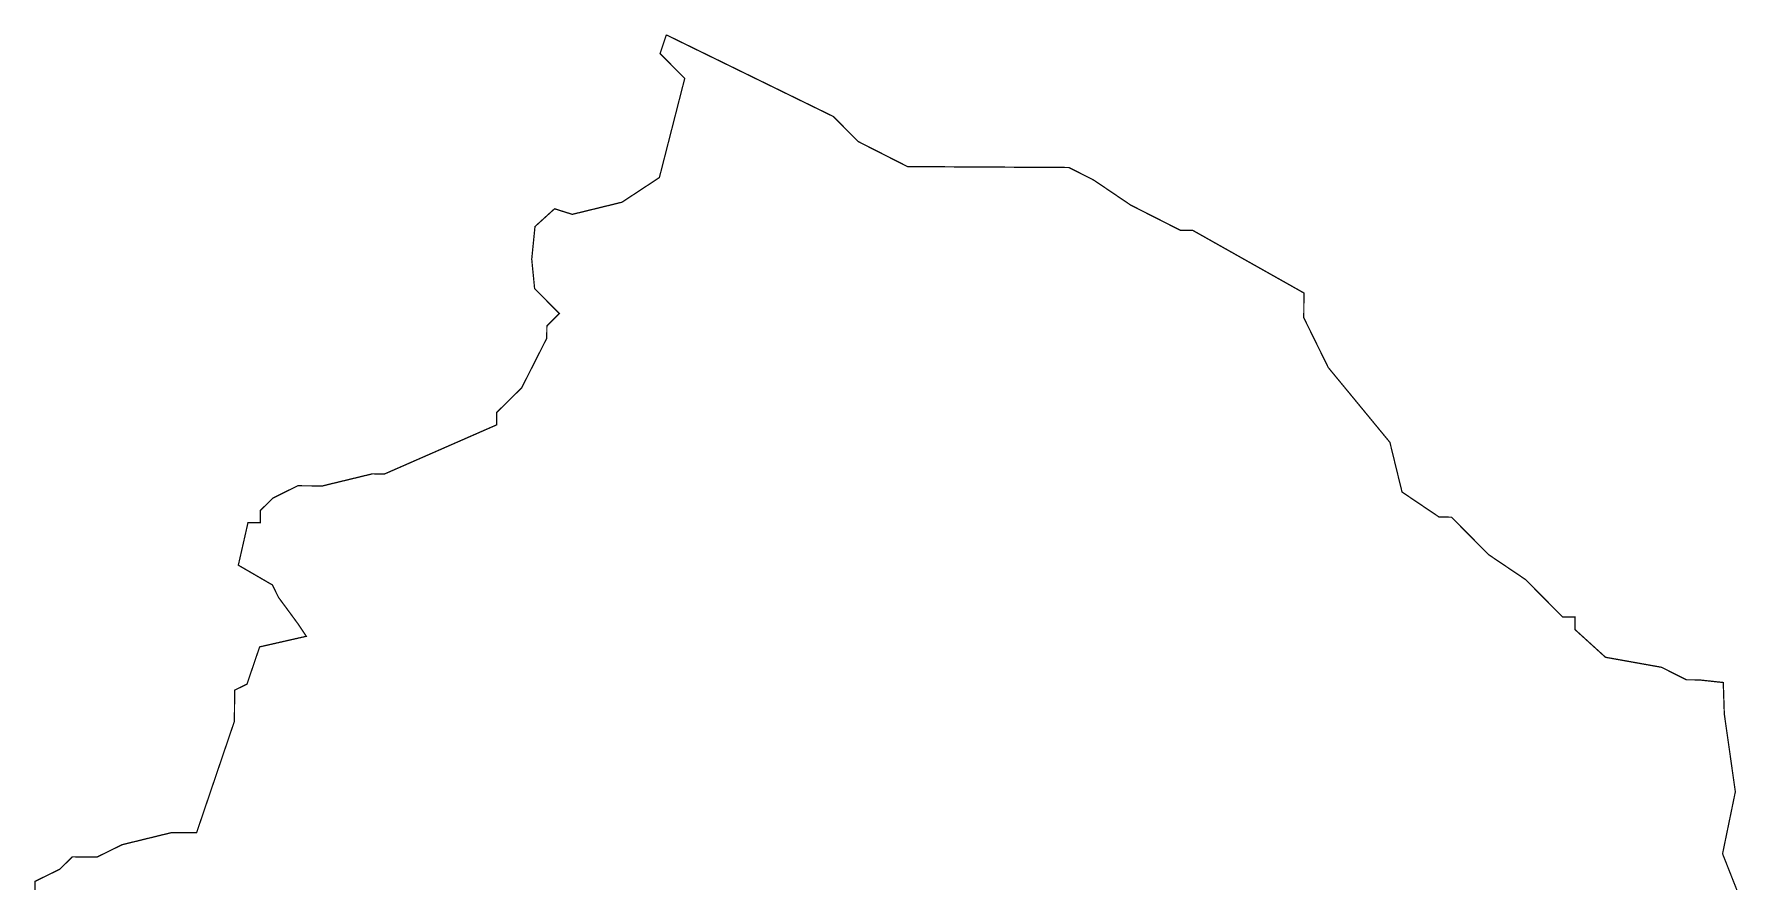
# Model space of a CAD drawing. Header units: metres. Extents: x 312896 to 315674, y 1903033 to 1906949.
# Drawn here: x 313004 to 315674, y 1905629 to 1906949 of the extents above; entities that cross this region are included whole.
import ezdxf

# ---------------------------------------------------------------- set-up
doc = ezdxf.new("R2010")
doc.units = ezdxf.units.M

msp = doc.modelspace()

# ---------------------------------------------------------------- linework, layer by layer
at = {"color": 6, "const_width": 2, "flags": 128}
for points in [[(313004.6, 1905609.9), (313004.7, 1905629.3), (313043.5, 1905648.4), (313062.9, 1905667.6), (313101.6, 1905667.3), (313140.4, 1905686.5), (313217.8, 1905705.4), (313256.5, 1905705.1), (313315.5, 1905878.9), (313315.8, 1905927.2), (313335.1, 1905936.8), (313354.8, 1905994.7), (313427.5, 1906011.2), (313414.8, 1906030.3), (313394.5, 1906057.9), (313384.2, 1906071.8), (313374.7, 1906091.2), (313321.6, 1906122), (313336.6, 1906188.1), (313355.9, 1906188.1), (313356, 1906207.3), (313375.5, 1906226.5), (313414.2, 1906245.7), (313452.9, 1906245.5), (313468, 1906249.2), (313491.6, 1906254.9), (313530.4, 1906264.3), (313549.7, 1906264.2), (313724.1, 1906340.6), (313724.2, 1906359.9), (313763.1, 1906398.3), (313802.2, 1906475.5), (313802.4, 1906494.8), (313821.8, 1906514.1), (313783.3, 1906552.9), (313778.8, 1906598.7), (313783.9, 1906649.6), (313814.4, 1906677.3), (313842, 1906668.6), (313919.4, 1906687.5), (313977.7, 1906725.9), (314017.2, 1906880.3), (313978.8, 1906919.2), (313988.6, 1906948.2)], [(313988.6, 1906948.2), (314248.9, 1906821), (314287.4, 1906782.1), (314364.4, 1906743), (314615.8, 1906741.6), (314654.4, 1906722.1), (314712.2, 1906683), (314789.3, 1906643.9), (314808.6, 1906643.8), (314982.1, 1906546.1), (314981.9, 1906507.5), (315020.1, 1906429.9), (315116.1, 1906313.4), (315135, 1906236), (315192.8, 1906197), (315212.1, 1906196.8), (315269.8, 1906138.5), (315327.6, 1906099.5), (315385.3, 1906041.2), (315404.6, 1906041.1), (315404.5, 1906021.7), (315452.1, 1905978.5), (315539.5, 1905962.9), (315578.1, 1905943.4), (315597.4, 1905943.3), (315635.6, 1905939.2), (315637.2, 1905890.2), (315654.4, 1905769), (315634.5, 1905672.4), (315672.7, 1905575.5)]]:
    msp.add_lwpolyline(points, dxfattribs=at)

doc.saveas('drawing.dxf')
